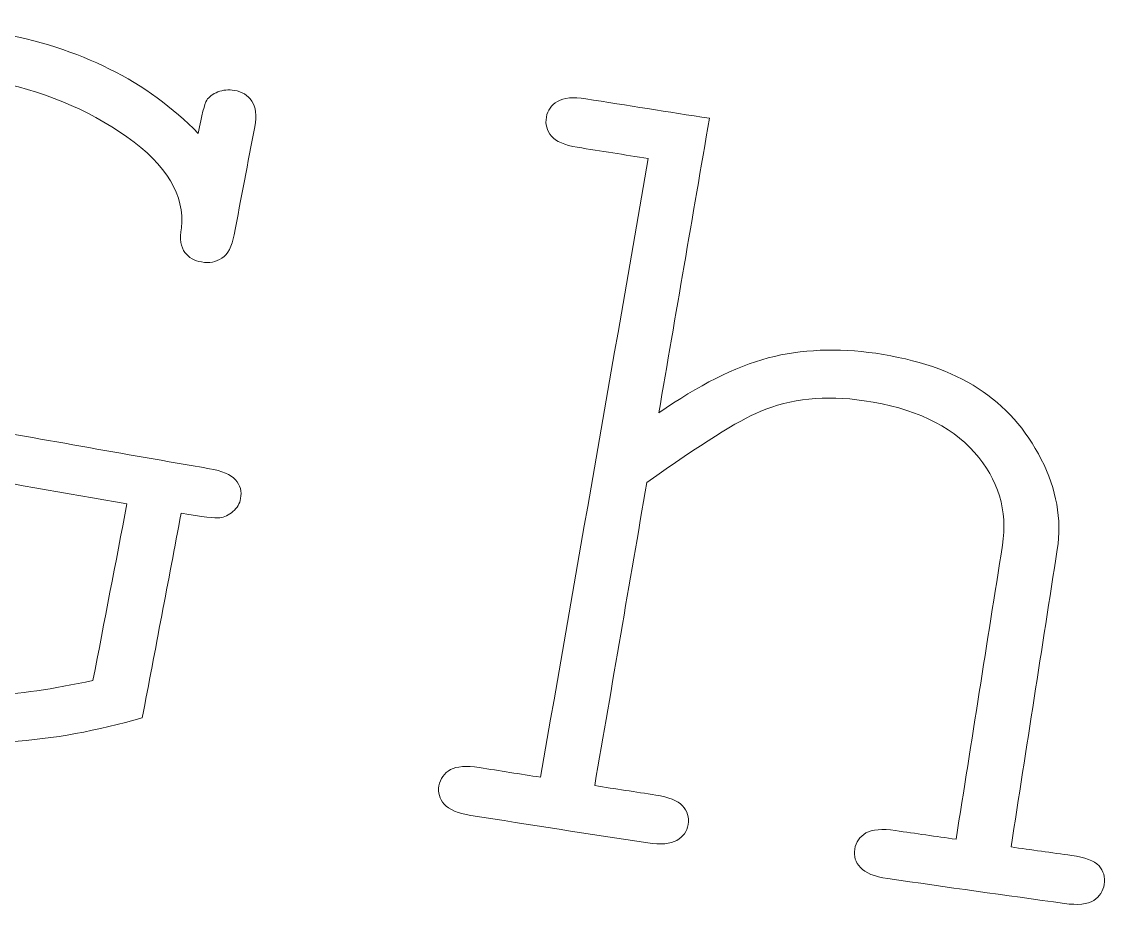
# Model space of a CAD drawing. Header units: millimetres. Extents: x 303.9 to 374.2, y -244.7 to -222.4.
# Drawn here: x 330.513 to 332.319, y -233.18 to -231.706 of the extents above; entities that cross this region are included whole.
import ezdxf

# ---------------------------------------------------------------- set-up
doc = ezdxf.new("R2010")
doc.units = ezdxf.units.MM
doc.header["$MEASUREMENT"] = 0
doc.layers.add('Bottom', color=7, linetype='Continuous', lineweight=0)

# ---------------------------------------------------------------- blocks, each defined once
blk = doc.blocks.new('Block_0')
at = {"layer": 'Bottom', "color": 18, "lineweight": 18, "true_color": 0x000000}
for points, knots in [([(330.7785, -232.5256), (330.7569, -232.6394), (330.7353, -232.7531), (330.7137, -232.8669), (330.6387, -232.8886), (330.565, -232.9022), (330.4933, -232.907), (330.4214, -232.912), (330.3519, -232.9084), (330.2837, -232.8962), (330.187, -232.8787), (330.1045, -232.8504), (330.0365, -232.8116), (329.9685, -232.7729), (329.9137, -232.7258), (329.8728, -232.6708), (329.8318, -232.6159), (329.8033, -232.5576), (329.7872, -232.4962), (329.7712, -232.435), (329.7724, -232.3611), (329.791, -232.2747), (329.8014, -232.2263), (329.8119, -232.1778), (329.8223, -232.1294), (329.8409, -232.0424), (329.8832, -231.9629), (329.9486, -231.8896), (330.014, -231.8171), (330.0926, -231.7664), (330.1846, -231.7386), (330.2764, -231.7106), (330.3711, -231.7056), (330.4686, -231.7232), (330.61, -231.7489), (330.7226, -231.8049), (330.8069, -231.8921), (330.813, -231.8611), (330.8173, -231.8427), (330.8212, -231.8367), (330.8247, -231.8309), (330.8313, -231.8264), (330.8397, -231.8227), (330.8484, -231.8195), (330.8573, -231.8184), (330.8673, -231.8202), (330.8799, -231.8223), (330.8893, -231.8281), (330.8963, -231.838), (330.9032, -231.8477), (330.9047, -231.862), (330.9011, -231.8809), (330.8897, -231.9409), (330.8782, -232.001), (330.8669, -232.061), (330.8631, -232.0806), (330.8564, -232.0939), (330.8464, -232.0999), (330.8365, -232.1067), (330.8252, -232.1088), (330.8125, -232.1065), (330.8007, -232.1046), (330.791, -232.0991), (330.7847, -232.0906), (330.7778, -232.0818), (330.7756, -232.0682), (330.7788, -232.0498), (330.7848, -231.9954), (330.7545, -231.9449), (330.688, -231.8977), (330.6215, -231.8508), (330.5457, -231.8197), (330.46, -231.8041), (330.379, -231.7893), (330.3026, -231.7921), (330.2309, -231.8114), (330.1591, -231.8314), (330.0852, -231.8804), (330.0098, -231.959), (329.9595, -232.0103), (329.9266, -232.0731), (329.9107, -232.1474), (329.9005, -232.1956), (329.8903, -232.2437), (329.88, -232.2919), (329.852, -232.4233), (329.8751, -232.5366), (329.95, -232.6314), (330.0248, -232.7261), (330.1429, -232.7884), (330.3039, -232.8174), (330.3583, -232.8272), (330.4096, -232.8312), (330.4581, -232.8293), (330.5065, -232.8274), (330.5645, -232.8192), (330.6314, -232.8048), (330.6503, -232.7065), (330.6692, -232.6083), (330.6881, -232.51), (330.5855, -232.4922), (330.4831, -232.4742), (330.3807, -232.4557), (330.3594, -232.452), (330.3448, -232.4454), (330.3371, -232.4367), (330.3294, -232.4276), (330.3269, -232.4172), (330.3292, -232.4052), (330.3316, -232.3932), (330.3381, -232.3842), (330.3489, -232.3783), (330.3597, -232.3724), (330.3757, -232.3714), (330.3968, -232.3752), (330.5396, -232.4013), (330.6826, -232.4266), (330.8255, -232.4514), (330.8468, -232.455), (330.8611, -232.4614), (330.8692, -232.4699), (330.8769, -232.4792), (330.8799, -232.4893), (330.8776, -232.5013), (330.8763, -232.5095), (330.8718, -232.5168), (330.8648, -232.5227), (330.8577, -232.5285), (330.8504, -232.5323), (330.843, -232.5333), (330.8358, -232.5343), (330.814, -232.5317), (330.7785, -232.5256)], [0, 0, 0, 0, 1, 1, 1, 2, 2, 2, 3, 3, 3, 4, 4, 4, 5, 5, 5, 6, 6, 6, 7, 7, 7, 8, 8, 8, 9, 9, 9, 10, 10, 10, 11, 11, 11, 12, 12, 12, 13, 13, 13, 14, 14, 14, 15, 15, 15, 16, 16, 16, 17, 17, 17, 18, 18, 18, 19, 19, 19, 20, 20, 20, 21, 21, 21, 22, 22, 22, 23, 23, 23, 24, 24, 24, 25, 25, 25, 26, 26, 26, 27, 27, 27, 28, 28, 28, 29, 29, 29, 30, 30, 30, 31, 31, 31, 32, 32, 32, 33, 33, 33, 34, 34, 34, 35, 35, 35, 36, 36, 36, 37, 37, 37, 38, 38, 38, 39, 39, 39, 40, 40, 40, 41, 41, 41, 42, 42, 42, 43, 43, 43, 44, 44, 44, 44]), ([(331.6594, -231.8668), (331.6312, -232.0306), (331.6031, -232.1945), (331.5749, -232.3584), (331.6408, -232.3121), (331.7018, -232.2815), (331.757, -232.2665), (331.813, -232.2522), (331.8724, -232.2496), (331.9366, -232.2589), (332.0056, -232.2692), (332.0625, -232.2883), (332.1075, -232.3176), (332.152, -232.3459), (332.1872, -232.3857), (332.2127, -232.4358), (332.2381, -232.4858), (332.2471, -232.5357), (332.2393, -232.586), (332.2136, -232.7515), (332.1879, -232.917), (332.1622, -233.0825), (332.1959, -233.0873), (332.2297, -233.092), (332.2635, -233.0966), (332.2856, -233.0998), (332.3006, -233.1054), (332.3089, -233.1139), (332.3165, -233.1227), (332.3194, -233.1326), (332.3177, -233.1449), (332.3157, -233.1564), (332.3098, -233.1653), (332.3001, -233.1717), (332.2896, -233.1782), (332.2736, -233.1799), (332.2512, -233.1767), (332.153, -233.1631), (332.0548, -233.1494), (331.9566, -233.1352), (331.9345, -233.132), (331.9191, -233.1258), (331.911, -233.1169), (331.9028, -233.108), (331.8998, -233.0978), (331.9016, -233.0863), (331.9034, -233.0743), (331.9098, -233.0654), (331.9203, -233.0591), (331.9308, -233.0536), (331.9471, -233.0517), (331.9694, -233.0552), (332.0032, -233.06), (332.0369, -233.0649), (332.0706, -233.0696), (332.0964, -232.9061), (332.1222, -232.7425), (332.1479, -232.5789), (332.157, -232.5212), (332.141, -232.4695), (332.1014, -232.4242), (332.061, -232.3786), (331.9995, -232.35), (331.9172, -232.3379), (331.8522, -232.3283), (331.7944, -232.3343), (331.7438, -232.3559), (331.7072, -232.3712), (331.6445, -232.4108), (331.5549, -232.4744), (331.526, -232.643), (331.497, -232.8116), (331.468, -232.9802), (331.5021, -232.9855), (331.5361, -232.9907), (331.5702, -232.9959), (331.5915, -232.9993), (331.6066, -233.0054), (331.6146, -233.0138), (331.6226, -233.0226), (331.6256, -233.0331), (331.6237, -233.045), (331.6217, -233.0567), (331.6157, -233.0653), (331.6049, -233.0715), (331.5943, -233.0776), (331.5782, -233.0791), (331.5566, -233.0758), (331.4582, -233.0608), (331.3598, -233.0454), (331.2615, -233.0298), (331.24, -233.0264), (331.2251, -233.0201), (331.2172, -233.011), (331.2093, -233.002), (331.2062, -232.9917), (331.2083, -232.9803), (331.2105, -232.9683), (331.2169, -232.9595), (331.2275, -232.9534), (331.2381, -232.948), (331.2542, -232.9467), (331.2756, -232.95), (331.3096, -232.9554), (331.3437, -232.9608), (331.3777, -232.9661), (331.4376, -232.6221), (331.4975, -232.2779), (331.5574, -231.9338), (331.5179, -231.9277), (331.4784, -231.9214), (331.4389, -231.9151), (331.418, -231.9115), (331.4036, -231.9055), (331.3958, -231.8965), (331.3882, -231.8875), (331.3853, -231.8769), (331.3875, -231.8648), (331.3895, -231.8535), (331.3955, -231.8445), (331.4061, -231.8385), (331.4165, -231.8323), (331.4323, -231.8309), (331.4532, -231.8343), (331.5219, -231.8453), (331.5906, -231.8561), (331.6594, -231.8668)], [0, 0, 0, 0, 1, 1, 1, 2, 2, 2, 3, 3, 3, 4, 4, 4, 5, 5, 5, 6, 6, 6, 7, 7, 7, 8, 8, 8, 9, 9, 9, 10, 10, 10, 11, 11, 11, 12, 12, 12, 13, 13, 13, 14, 14, 14, 15, 15, 15, 16, 16, 16, 17, 17, 17, 18, 18, 18, 19, 19, 19, 20, 20, 20, 21, 21, 21, 22, 22, 22, 23, 23, 23, 24, 24, 24, 25, 25, 25, 26, 26, 26, 27, 27, 27, 28, 28, 28, 29, 29, 29, 30, 30, 30, 31, 31, 31, 32, 32, 32, 33, 33, 33, 34, 34, 34, 35, 35, 35, 36, 36, 36, 37, 37, 37, 38, 38, 38, 39, 39, 39, 40, 40, 40, 41, 41, 41, 42, 42, 42, 42])]:
    blk.add_open_spline(points, degree=3, knots=knots, dxfattribs=at)

msp = doc.modelspace()

# ---------------------------------------------------------------- block references
at = {"layer": 'Bottom'}
msp.add_blockref('Block_0', (0, 0), dxfattribs=at)

doc.saveas('drawing.dxf')
